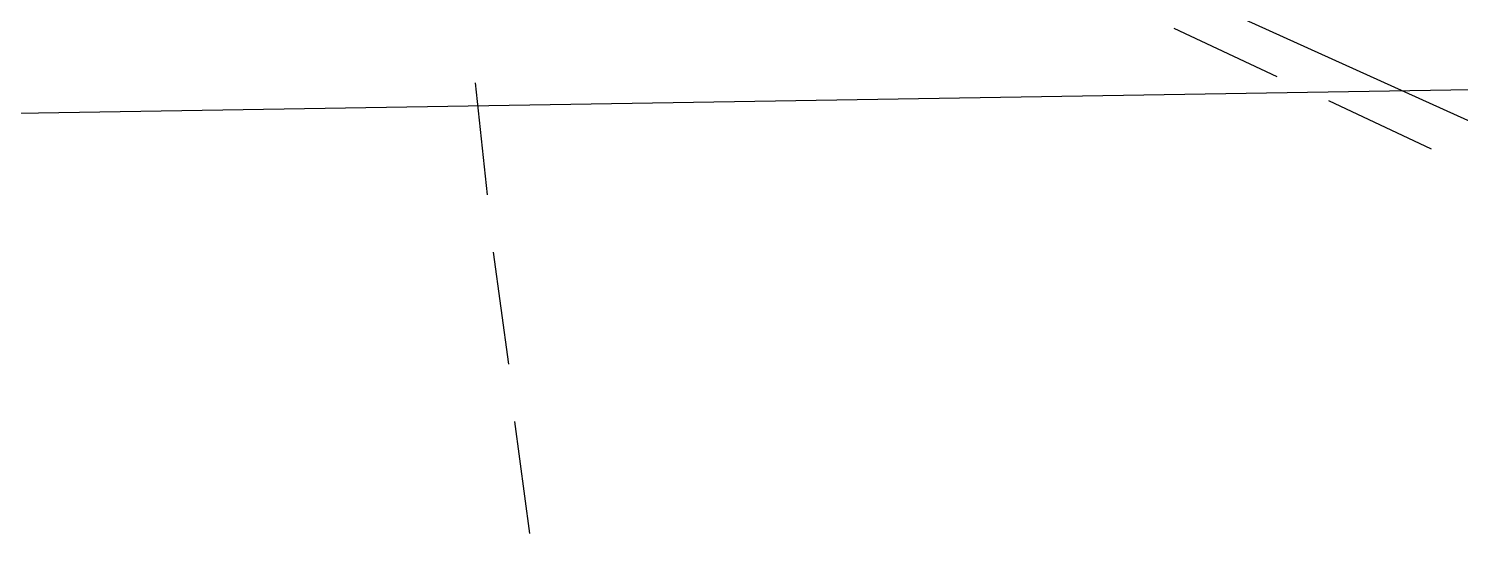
# Model space of a CAD drawing. Header units: feet. Extents: x -84 to 198, y -22 to 181.
# Drawn here: x 127.37 to 133.67, y 141.3 to 143.52 of the extents above; entities that cross this region are included whole.
import ezdxf

# ---------------------------------------------------------------- set-up
doc = ezdxf.new("R2010")
doc.units = ezdxf.units.FT
doc.layers.add('A-LINEA', color=7, linetype='CONTINUOUS')

msp = doc.modelspace()

# ---------------------------------------------------------------- linework, layer by layer
at = {"layer": 'A-LINEA'}
for p, q in [((130.5733, 144.5378), (133.96, 143.0044)), ((130.5733, 144.5378), (133.96, 143.0044)), ((132.8667, 143.3111), (132.4133, 143.5244)), ((132.8667, 143.3111), (132.4133, 143.5244)), ((134.895, 143.2722), (37.2384, 141.6899)), ((134.895, 143.2722), (37.2384, 141.6899)), ((129.3333, 143.2844), (129.3867, 142.7911)), ((133.5467, 142.9911), (133.0933, 143.2044)), ((133.5467, 142.9911), (133.0933, 143.2044)), ((129.4133, 142.5378), (129.48, 142.0444)), ((129.5067, 141.7911), (129.5733, 141.2978))]:
    msp.add_line(p, q, dxfattribs=at)

doc.saveas('drawing.dxf')
